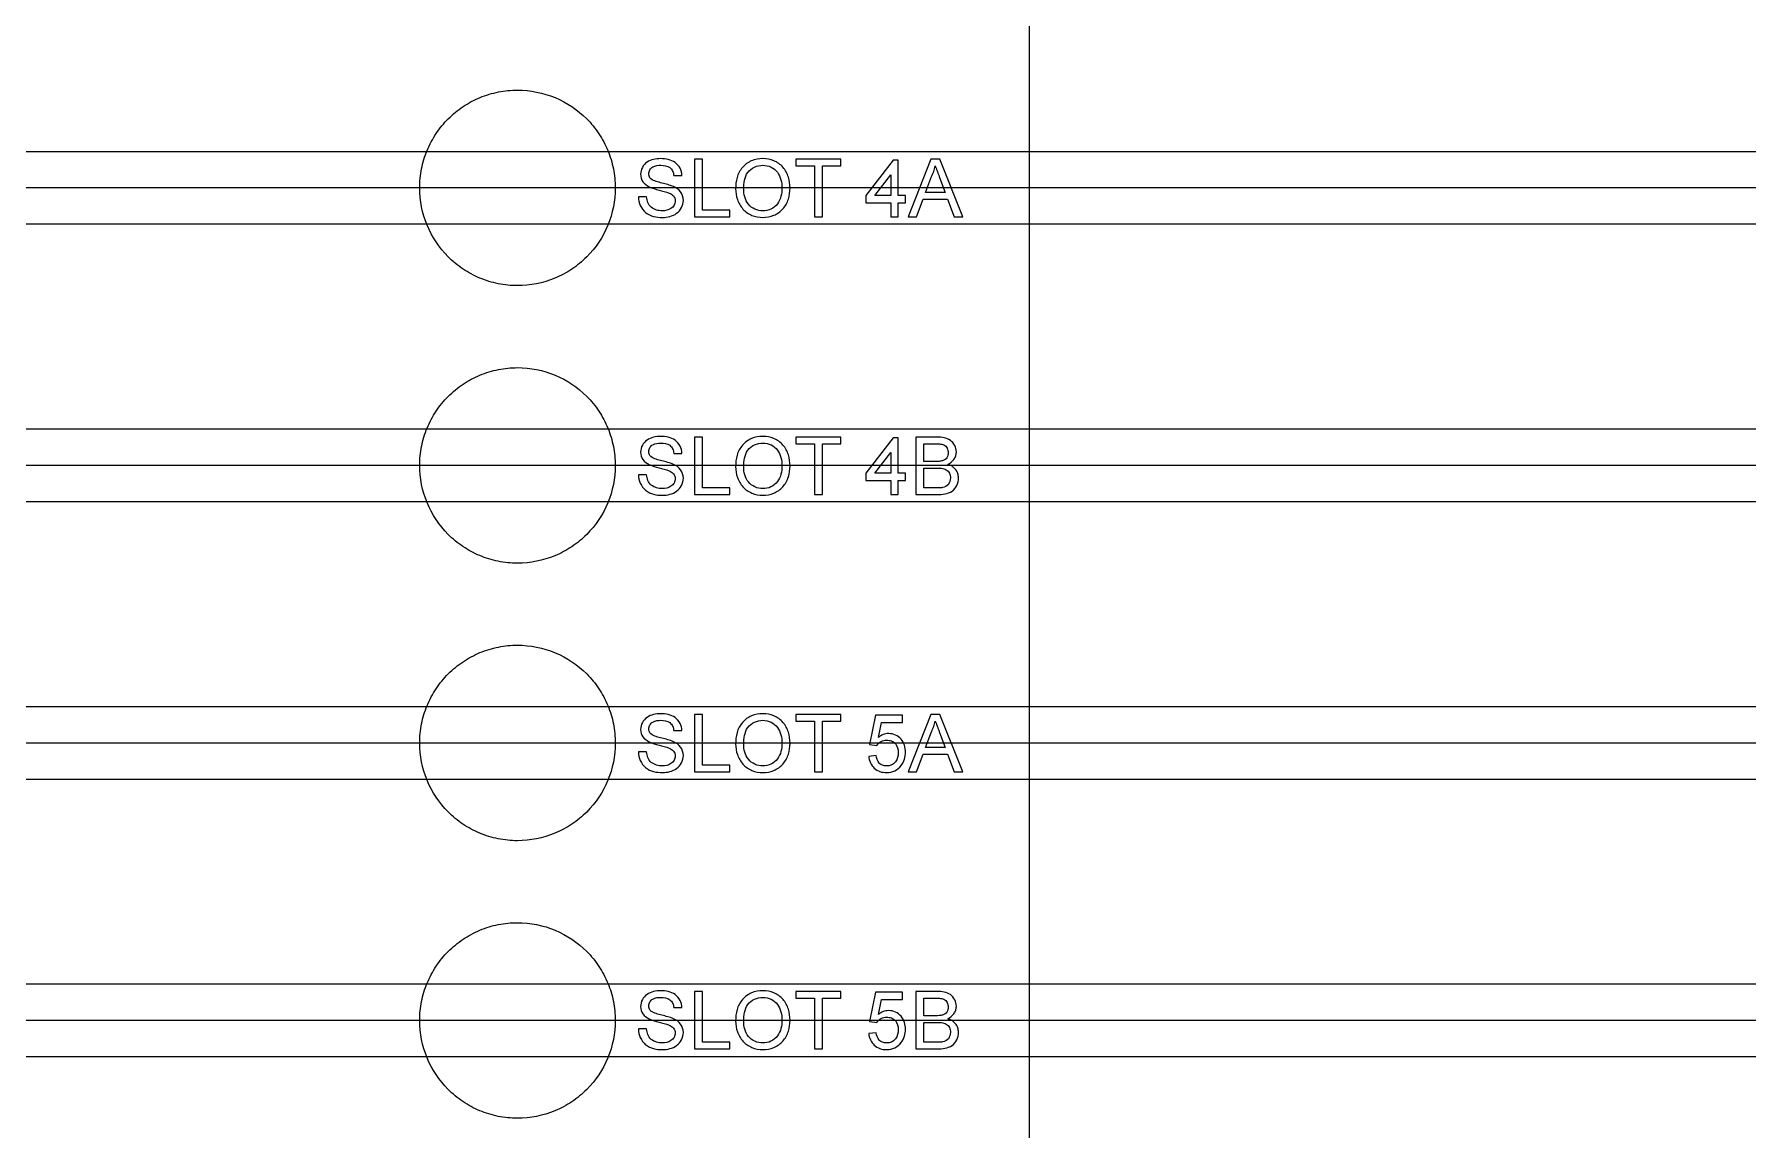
# Model space of a CAD drawing. Header units: millimetres. Extents: x 661 to 1125, y 84 to 277.
# Drawn here: x 1063.9 to 1094.57, y 142.42 to 162.03 of the extents above; entities that cross this region are included whole.
import ezdxf

# ---------------------------------------------------------------- set-up
doc = ezdxf.new("R2010")
doc.units = ezdxf.units.MM

# ---------------------------------------------------------------- blocks, each defined once
blk = doc.blocks.new('D')
at = {"color": 4, "linetype": 'Continuous', "lineweight": 15}
for p, q in [((1081.708, 239.48), (1081.708, 107.586)), ((1075.346, 159.505), (1075.491, 159.505)), ((1075.715, 159.795), (1075.715, 158.767)), ((1075.86, 159.795), (1075.715, 159.795)), ((1075.86, 158.886), (1075.86, 159.795)), ((1078.336, 159.795), (1077.532, 159.795)), ((1077.532, 159.795), (1077.532, 159.676)), ((1077.532, 159.676), (1077.862, 159.676)), ((1077.862, 159.676), (1077.862, 158.767)), ((1078.006, 158.767), (1078.006, 159.676)), ((1078.006, 159.676), (1078.336, 159.676)), ((1078.336, 159.676), (1078.336, 159.795)), ((1079.271, 159.782), (1078.784, 159.149)), ((1078.946, 159.149), (1079.231, 159.519)), ((1079.231, 159.519), (1079.231, 159.149)), ((1079.363, 159.782), (1079.271, 159.782)), ((1079.363, 159.149), (1079.363, 159.782)), ((1079.946, 159.795), (1079.539, 158.767)), ((1080.11, 159.795), (1079.946, 159.795)), ((1080.518, 158.767), (1080.11, 159.795)), ((1079.853, 159.202), (1079.958, 159.486)), ((1080.204, 159.202), (1079.853, 159.202)), ((1080.104, 159.472), (1080.204, 159.202)), ((1074.859, 159.123), (1074.714, 159.123)), ((1078.784, 159.149), (1078.784, 159.018)), ((1078.784, 159.018), (1079.231, 159.018)), ((1079.231, 159.149), (1078.946, 159.149)), ((1079.231, 159.018), (1079.231, 158.767)), ((1079.495, 159.149), (1079.363, 159.149)), ((1079.363, 159.018), (1079.495, 159.018)), ((1079.363, 158.767), (1079.363, 159.018)), ((1079.495, 159.018), (1079.495, 159.149)), ((1079.692, 158.767), (1079.809, 159.084)), ((1079.809, 159.084), (1080.247, 159.084)), ((1080.247, 159.084), (1080.364, 158.767)), ((1075.715, 158.767), (1076.347, 158.767)), ((1076.347, 158.886), (1075.86, 158.886)), ((1076.347, 158.767), (1076.347, 158.886)), ((1077.862, 158.767), (1078.006, 158.767)), ((1079.231, 158.767), (1079.363, 158.767)), ((1079.539, 158.767), (1079.692, 158.767)), ((1080.364, 158.767), (1080.518, 158.767)), ((1075.715, 154.822), (1075.715, 153.795)), ((1075.86, 154.822), (1075.715, 154.822)), ((1075.86, 153.913), (1075.86, 154.822)), ((1077.532, 154.822), (1077.532, 154.704)), ((1078.336, 154.822), (1077.532, 154.822)), ((1077.532, 154.704), (1077.862, 154.704)), ((1077.862, 154.704), (1077.862, 153.795)), ((1078.006, 153.795), (1078.006, 154.704)), ((1078.006, 154.704), (1078.336, 154.704)), ((1078.336, 154.704), (1078.336, 154.822)), ((1079.271, 154.809), (1078.784, 154.177)), ((1079.363, 154.809), (1079.271, 154.809)), ((1079.363, 154.177), (1079.363, 154.809)), ((1080.064, 154.822), (1079.679, 154.822)), ((1079.679, 154.822), (1079.679, 153.795)), ((1079.824, 154.387), (1079.824, 154.704)), ((1079.824, 154.704), (1080.02, 154.704)), ((1075.346, 154.532), (1075.491, 154.532)), ((1078.946, 154.177), (1079.231, 154.547)), ((1079.231, 154.547), (1079.231, 154.177)), ((1080.036, 154.387), (1079.824, 154.387)), ((1074.859, 154.15), (1074.714, 154.15)), ((1078.784, 154.177), (1078.784, 154.045)), ((1078.784, 154.045), (1079.231, 154.045)), ((1079.231, 154.177), (1078.946, 154.177)), ((1079.231, 154.045), (1079.231, 153.795)), ((1079.495, 154.177), (1079.363, 154.177)), ((1079.363, 153.795), (1079.363, 154.045)), ((1079.363, 154.045), (1079.495, 154.045)), ((1079.495, 154.045), (1079.495, 154.177)), ((1079.824, 153.913), (1079.824, 154.269)), ((1079.824, 154.269), (1080.05, 154.269)), ((1075.715, 153.795), (1076.347, 153.795)), ((1076.347, 153.913), (1075.86, 153.913)), ((1076.347, 153.795), (1076.347, 153.913)), ((1077.862, 153.795), (1078.006, 153.795)), ((1079.231, 153.795), (1079.363, 153.795)), ((1079.679, 153.795), (1080.065, 153.795)), ((1080.067, 153.913), (1079.824, 153.913)), ((1075.715, 149.858), (1075.715, 148.831)), ((1075.86, 149.858), (1075.715, 149.858)), ((1075.86, 148.95), (1075.86, 149.858)), ((1078.336, 149.858), (1077.532, 149.858)), ((1077.532, 149.858), (1077.532, 149.74)), ((1077.532, 149.74), (1077.862, 149.74)), ((1077.862, 149.74), (1077.862, 148.831)), ((1078.006, 149.74), (1078.336, 149.74)), ((1078.006, 148.831), (1078.006, 149.74)), ((1078.336, 149.74), (1078.336, 149.858)), ((1078.955, 149.845), (1078.849, 149.318)), ((1079.442, 149.845), (1078.955, 149.845)), ((1079.01, 149.447), (1079.062, 149.714)), ((1079.062, 149.714), (1079.442, 149.714)), ((1079.442, 149.714), (1079.442, 149.845)), ((1079.946, 149.858), (1079.539, 148.831)), ((1080.11, 149.858), (1079.946, 149.858)), ((1080.518, 148.831), (1080.11, 149.858)), ((1075.346, 149.569), (1075.491, 149.569)), ((1079.853, 149.266), (1079.958, 149.55)), ((1080.104, 149.536), (1080.204, 149.266)), ((1074.859, 149.187), (1074.714, 149.187)), ((1078.968, 149.121), (1078.836, 149.108)), ((1078.849, 149.318), (1078.981, 149.305)), ((1079.692, 148.831), (1079.809, 149.147)), ((1079.809, 149.147), (1080.247, 149.147)), ((1080.204, 149.266), (1079.853, 149.266)), ((1080.247, 149.147), (1080.364, 148.831)), ((1075.715, 148.831), (1076.347, 148.831)), ((1076.347, 148.95), (1075.86, 148.95)), ((1076.347, 148.831), (1076.347, 148.95)), ((1077.862, 148.831), (1078.006, 148.831)), ((1079.539, 148.831), (1079.692, 148.831)), ((1080.364, 148.831), (1080.518, 148.831)), ((1075.86, 144.9), (1075.715, 144.9)), ((1075.715, 144.9), (1075.715, 143.872)), ((1075.86, 143.991), (1075.86, 144.9)), ((1078.336, 144.9), (1077.532, 144.9)), ((1077.532, 144.9), (1077.532, 144.781)), ((1077.532, 144.781), (1077.862, 144.781)), ((1077.862, 144.781), (1077.862, 143.872)), ((1078.006, 144.781), (1078.336, 144.781)), ((1078.006, 143.872), (1078.006, 144.781)), ((1078.336, 144.781), (1078.336, 144.9)), ((1078.955, 144.886), (1078.849, 144.36)), ((1079.442, 144.886), (1078.955, 144.886)), ((1079.442, 144.755), (1079.442, 144.886)), ((1080.064, 144.9), (1079.679, 144.9)), ((1079.679, 144.9), (1079.679, 143.872)), ((1079.824, 144.781), (1080.02, 144.781)), ((1079.824, 144.465), (1079.824, 144.781)), ((1075.346, 144.61), (1075.491, 144.61)), ((1079.01, 144.489), (1079.062, 144.755)), ((1079.062, 144.755), (1079.442, 144.755)), ((1074.859, 144.228), (1074.714, 144.228)), ((1078.849, 144.36), (1078.981, 144.346)), ((1080.036, 144.465), (1079.824, 144.465)), ((1079.824, 144.346), (1080.05, 144.346)), ((1079.824, 143.991), (1079.824, 144.346)), ((1075.715, 143.872), (1076.347, 143.872)), ((1076.347, 143.991), (1075.86, 143.991)), ((1076.347, 143.872), (1076.347, 143.991)), ((1077.862, 143.872), (1078.006, 143.872)), ((1078.968, 144.162), (1078.836, 144.149)), ((1079.679, 143.872), (1080.065, 143.872)), ((1080.067, 143.991), (1079.824, 143.991))]:
    blk.add_line(p, q, dxfattribs=at)
for p, q in [((1012.175, 159.938), (1125.244, 159.938)), ((1012.175, 159.288), (1125.244, 159.288)), ((1012.175, 158.638), (1125.244, 158.638)), ((1012.175, 154.97), (1125.244, 154.97)), ((1012.175, 154.32), (1125.244, 154.32)), ((1012.175, 153.67), (1125.244, 153.67)), ((1012.175, 150.002), (1125.244, 150.002)), ((1012.175, 149.352), (1125.244, 149.352)), ((1012.175, 148.702), (1125.244, 148.702)), ((1012.175, 145.034), (1125.244, 145.034)), ((1012.175, 144.384), (1125.244, 144.384)), ((1012.175, 143.734), (1125.244, 143.734))]:
    blk.add_line(p, q)
for points, knots in [([(1074.298, 159.284), (1074.298, 159.4), (1074.287, 159.513), (1074.242, 159.736), (1074.209, 159.847), (1074.122, 160.058), (1074.068, 160.159), (1073.941, 160.349), (1073.868, 160.439), (1073.626, 160.682), (1073.431, 160.813), (1073.009, 160.988), (1072.778, 161.034), (1072.434, 161.034), (1072.318, 161.023), (1072.093, 160.978), (1071.984, 160.945), (1071.771, 160.857), (1071.669, 160.802), (1071.479, 160.675), (1071.391, 160.602), (1071.227, 160.439), (1071.155, 160.35), (1071.029, 160.16), (1070.974, 160.058), (1070.887, 159.847), (1070.854, 159.738), (1070.809, 159.514), (1070.798, 159.398), (1070.798, 159.057), (1070.843, 158.827), (1071.017, 158.407), (1071.147, 158.212), (1071.388, 157.969), (1071.478, 157.895), (1071.668, 157.767), (1071.769, 157.713), (1071.98, 157.625), (1072.092, 157.591), (1072.316, 157.546), (1072.43, 157.534), (1072.777, 157.534), (1073.005, 157.58), (1073.325, 157.712), (1073.425, 157.766), (1073.615, 157.893), (1073.706, 157.967), (1073.948, 158.21), (1074.078, 158.404), (1074.252, 158.825), (1074.298, 159.054), (1074.298, 159.284)], [0, 0, 0, 0, 0.03125, 0.03125, 0.0625, 0.0625, 0.09375, 0.09375, 0.125, 0.125, 0.1875, 0.1875, 0.25, 0.25, 0.28125, 0.28125, 0.3125, 0.3125, 0.34375, 0.34375, 0.375, 0.375, 0.40625, 0.40625, 0.4375, 0.4375, 0.46875, 0.46875, 0.5, 0.5, 0.5625, 0.5625, 0.625, 0.625, 0.65625, 0.65625, 0.6875, 0.6875, 0.71875, 0.71875, 0.75, 0.75, 0.8125, 0.8125, 0.84375, 0.84375, 0.875, 0.875, 0.9375, 0.9375, 1, 1, 1, 1]), ([(1075.11, 159.808), (1075.067, 159.807), (1075.025, 159.803), (1074.943, 159.783), (1074.903, 159.767), (1074.832, 159.719), (1074.803, 159.686), (1074.764, 159.611), (1074.755, 159.569), (1074.753, 159.527)], [0, 0, 0, 0, 0.25, 0.25, 0.5, 0.5, 0.75, 0.75, 1, 1, 1, 1]), ([(1075.491, 159.505), (1075.488, 159.55), (1075.479, 159.595), (1075.437, 159.676), (1075.407, 159.711), (1075.333, 159.764), (1075.29, 159.781), (1075.202, 159.803), (1075.156, 159.807), (1075.11, 159.808)], [0, 0, 0, 0, 0.25, 0.25, 0.5, 0.5, 0.75, 0.75, 1, 1, 1, 1]), ([(1076.94, 159.808), (1076.871, 159.806), (1076.803, 159.797), (1076.676, 159.743), (1076.62, 159.701), (1076.53, 159.598), (1076.498, 159.536), (1076.459, 159.404), (1076.453, 159.336), (1076.452, 159.268)], [0, 0, 0, 0, 0.25, 0.25, 0.5, 0.5, 0.75, 0.75, 1, 1, 1, 1]), ([(1077.427, 159.279), (1077.426, 159.347), (1077.418, 159.413), (1077.377, 159.541), (1077.345, 159.602), (1077.257, 159.704), (1077.2, 159.743), (1077.076, 159.796), (1077.008, 159.807), (1076.94, 159.808)], [0, 0, 0, 0, 0.25, 0.25, 0.5, 0.5, 0.75, 0.75, 1, 1, 1, 1]), ([(1074.753, 159.527), (1074.755, 159.479), (1074.767, 159.432), (1074.822, 159.355), (1074.863, 159.327), (1074.905, 159.305)], [0, 0, 0, 0, 0.5, 0.5, 1, 1, 1, 1]), ([(1074.898, 159.536), (1074.899, 159.561), (1074.905, 159.586), (1074.931, 159.628), (1074.949, 159.646), (1075.014, 159.685), (1075.066, 159.689), (1075.116, 159.689)], [0, 0, 0, 0, 0.25, 0.25, 0.5, 0.5, 1, 1, 1, 1]), ([(1074.935, 159.445), (1074.929, 159.451), (1074.924, 159.457), (1074.919, 159.464), (1074.912, 159.474), (1074.907, 159.486), (1074.903, 159.498), (1074.9, 159.51), (1074.899, 159.523), (1074.898, 159.536)], [0, 0, 0, 0, 0.0000249176, 0.0000249176, 0.0000249176, 0.0000624065, 0.0000624065, 0.0000624065, 0.0001018169, 0.0001018169, 0.0001018169, 0.0001018169]), ([(1075.116, 159.689), (1075.171, 159.688), (1075.228, 159.681), (1075.296, 159.632), (1075.313, 159.609), (1075.337, 159.56), (1075.342, 159.532), (1075.346, 159.505)], [0, 0, 0, 0, 0.5, 0.5, 0.75, 0.75, 1, 1, 1, 1]), ([(1076.597, 159.266), (1076.598, 159.317), (1076.601, 159.369), (1076.622, 159.469), (1076.64, 159.519), (1076.702, 159.602), (1076.744, 159.634), (1076.837, 159.679), (1076.889, 159.688), (1076.941, 159.689)], [0, 0, 0, 0, 0.25, 0.25, 0.5, 0.5, 0.75, 0.75, 1, 1, 1, 1]), ([(1076.941, 159.689), (1076.991, 159.688), (1077.042, 159.679), (1077.131, 159.635), (1077.172, 159.603), (1077.261, 159.483), (1077.281, 159.38), (1077.282, 159.28)], [0, 0, 0, 0, 0.25, 0.25, 0.5, 0.5, 1, 1, 1, 1]), ([(1079.958, 159.486), (1079.973, 159.516), (1079.987, 159.547), (1079.999, 159.578), (1080.005, 159.594), (1080.011, 159.61), (1080.015, 159.627), (1080.02, 159.643), (1080.024, 159.66), (1080.028, 159.676)], [0, 0, 0, 0, 0.0001011877, 0.0001011877, 0.0001011877, 0.0001523474, 0.0001523474, 0.0001523474, 0.0002037439, 0.0002037439, 0.0002037439, 0.0002037439]), ([(1080.028, 159.676), (1080.034, 159.659), (1080.041, 159.642), (1080.047, 159.625), (1080.053, 159.608), (1080.06, 159.591), (1080.066, 159.574), (1080.072, 159.557), (1080.078, 159.54), (1080.085, 159.523), (1080.091, 159.506), (1080.097, 159.489), (1080.104, 159.472)], [0, 0, 0, 0, 0.0000547165, 0.0000547165, 0.0000547165, 0.0001094299, 0.0001094299, 0.0001094299, 0.0001641452, 0.0001641452, 0.0001641452, 0.0002188605, 0.0002188605, 0.0002188605, 0.0002188605]), ([(1074.905, 159.305), (1074.961, 159.277), (1075.022, 159.26), (1075.143, 159.228), (1075.205, 159.215), (1075.263, 159.191)], [0, 0, 0, 0, 0.5, 0.5, 1, 1, 1, 1]), ([(1075.339, 159.307), (1075.273, 159.335), (1075.203, 159.353), (1075.099, 159.379), (1075.065, 159.387), (1074.997, 159.41), (1074.962, 159.422), (1074.935, 159.445)], [0, 0, 0, 0, 0.5, 0.5, 0.75, 0.75, 1, 1, 1, 1]), ([(1075.517, 159.059), (1075.516, 159.113), (1075.501, 159.167), (1075.437, 159.254), (1075.389, 159.285), (1075.339, 159.307)], [0, 0, 0, 0, 0.5, 0.5, 1, 1, 1, 1]), ([(1076.452, 159.268), (1076.453, 159.201), (1076.463, 159.137), (1076.507, 159.013), (1076.539, 158.954), (1076.629, 158.856), (1076.684, 158.817), (1076.806, 158.766), (1076.873, 158.755), (1076.94, 158.754)], [0, 0, 0, 0, 0.25, 0.25, 0.5, 0.5, 0.75, 0.75, 1, 1, 1, 1]), ([(1076.939, 158.873), (1076.89, 158.874), (1076.841, 158.882), (1076.752, 158.923), (1076.713, 158.954), (1076.651, 159.029), (1076.629, 159.074), (1076.603, 159.168), (1076.598, 159.217), (1076.597, 159.266)], [0, 0, 0, 0, 0.25, 0.25, 0.5, 0.5, 0.75, 0.75, 1, 1, 1, 1]), ([(1077.282, 159.28), (1077.281, 159.231), (1077.277, 159.181), (1077.253, 159.086), (1077.232, 159.039), (1077.171, 158.959), (1077.131, 158.926), (1077.04, 158.882), (1076.99, 158.874), (1076.939, 158.873)], [0, 0, 0, 0, 0.25, 0.25, 0.5, 0.5, 0.75, 0.75, 1, 1, 1, 1]), ([(1076.94, 158.754), (1077.007, 158.756), (1077.074, 158.767), (1077.198, 158.819), (1077.256, 158.856), (1077.344, 158.957), (1077.377, 159.018), (1077.418, 159.145), (1077.426, 159.212), (1077.427, 159.279)], [0, 0, 0, 0, 0.25, 0.25, 0.5, 0.5, 0.75, 0.75, 1, 1, 1, 1]), ([(1074.714, 159.123), (1074.716, 159.07), (1074.725, 159.018), (1074.769, 158.921), (1074.801, 158.876), (1074.883, 158.808), (1074.933, 158.786), (1075.036, 158.759), (1075.09, 158.755), (1075.144, 158.754)], [0, 0, 0, 0, 0.25, 0.25, 0.5, 0.5, 0.75, 0.75, 1, 1, 1, 1]), ([(1075.138, 158.873), (1075.103, 158.874), (1075.068, 158.877), (1075.002, 158.898), (1074.97, 158.915), (1074.916, 158.959), (1074.895, 158.989), (1074.869, 159.054), (1074.863, 159.088), (1074.859, 159.123)], [0, 0, 0, 0, 0.25, 0.25, 0.5, 0.5, 0.75, 0.75, 1, 1, 1, 1]), ([(1075.372, 159.052), (1075.371, 159.025), (1075.364, 158.998), (1075.338, 158.95), (1075.318, 158.929), (1075.25, 158.884), (1075.193, 158.874), (1075.138, 158.873)], [0, 0, 0, 0, 0.25, 0.25, 0.5, 0.5, 1, 1, 1, 1]), ([(1075.144, 158.754), (1075.189, 158.755), (1075.233, 158.76), (1075.319, 158.783), (1075.361, 158.802), (1075.434, 158.855), (1075.464, 158.89), (1075.506, 158.97), (1075.515, 159.014), (1075.517, 159.059)], [0, 0, 0, 0, 0.25, 0.25, 0.5, 0.5, 0.75, 0.75, 1, 1, 1, 1]), ([(1075.263, 159.191), (1075.292, 159.178), (1075.321, 159.163), (1075.362, 159.116), (1075.371, 159.084), (1075.372, 159.052)], [0, 0, 0, 0, 0.5, 0.5, 1, 1, 1, 1]), ([(1074.298, 154.316), (1074.298, 154.431), (1074.287, 154.545), (1074.242, 154.768), (1074.209, 154.878), (1074.122, 155.09), (1074.068, 155.19), (1073.942, 155.381), (1073.868, 155.471), (1073.626, 155.713), (1073.431, 155.844), (1073.009, 156.02), (1072.778, 156.066), (1072.434, 156.066), (1072.318, 156.055), (1072.093, 156.01), (1071.983, 155.977), (1071.771, 155.889), (1071.668, 155.834), (1071.479, 155.706), (1071.39, 155.634), (1071.227, 155.47), (1071.155, 155.382), (1071.029, 155.192), (1070.974, 155.09), (1070.887, 154.878), (1070.854, 154.769), (1070.809, 154.546), (1070.798, 154.43), (1070.798, 154.089), (1070.843, 153.86), (1071.017, 153.439), (1071.146, 153.244), (1071.388, 153.001), (1071.477, 152.927), (1071.668, 152.799), (1071.768, 152.745), (1071.98, 152.657), (1072.092, 152.623), (1072.316, 152.578), (1072.43, 152.566), (1072.777, 152.566), (1073.006, 152.612), (1073.325, 152.744), (1073.425, 152.798), (1073.616, 152.925), (1073.706, 152.999), (1073.948, 153.242), (1074.078, 153.437), (1074.252, 153.857), (1074.298, 154.086), (1074.298, 154.316)], [0, 0, 0, 0, 0.03125, 0.03125, 0.0625, 0.0625, 0.09375, 0.09375, 0.125, 0.125, 0.1875, 0.1875, 0.25, 0.25, 0.28125, 0.28125, 0.3125, 0.3125, 0.34375, 0.34375, 0.375, 0.375, 0.40625, 0.40625, 0.4375, 0.4375, 0.46875, 0.46875, 0.5, 0.5, 0.5625, 0.5625, 0.625, 0.625, 0.65625, 0.65625, 0.6875, 0.6875, 0.71875, 0.71875, 0.75, 0.75, 0.8125, 0.8125, 0.84375, 0.84375, 0.875, 0.875, 0.9375, 0.9375, 1, 1, 1, 1]), ([(1075.11, 154.835), (1075.067, 154.834), (1075.025, 154.831), (1074.943, 154.81), (1074.903, 154.794), (1074.832, 154.746), (1074.803, 154.714), (1074.764, 154.639), (1074.755, 154.596), (1074.753, 154.554)], [0, 0, 0, 0, 0.25, 0.25, 0.5, 0.5, 0.75, 0.75, 1, 1, 1, 1]), ([(1074.898, 154.563), (1074.899, 154.588), (1074.905, 154.613), (1074.931, 154.656), (1074.949, 154.674), (1075.014, 154.712), (1075.066, 154.716), (1075.116, 154.717)], [0, 0, 0, 0, 0.25, 0.25, 0.5, 0.5, 1, 1, 1, 1]), ([(1075.491, 154.532), (1075.488, 154.578), (1075.479, 154.623), (1075.437, 154.703), (1075.407, 154.739), (1075.333, 154.791), (1075.29, 154.808), (1075.202, 154.831), (1075.156, 154.834), (1075.11, 154.835)], [0, 0, 0, 0, 0.25, 0.25, 0.5, 0.5, 0.75, 0.75, 1, 1, 1, 1]), ([(1075.116, 154.717), (1075.171, 154.716), (1075.228, 154.709), (1075.296, 154.659), (1075.313, 154.637), (1075.337, 154.587), (1075.342, 154.56), (1075.346, 154.532)], [0, 0, 0, 0, 0.5, 0.5, 0.75, 0.75, 1, 1, 1, 1]), ([(1076.94, 154.835), (1076.871, 154.834), (1076.802, 154.824), (1076.676, 154.77), (1076.62, 154.728), (1076.53, 154.625), (1076.498, 154.563), (1076.459, 154.432), (1076.453, 154.363), (1076.452, 154.295)], [0, 0, 0, 0, 0.25, 0.25, 0.5, 0.5, 0.75, 0.75, 1, 1, 1, 1]), ([(1076.597, 154.293), (1076.598, 154.345), (1076.601, 154.396), (1076.622, 154.496), (1076.64, 154.546), (1076.702, 154.629), (1076.744, 154.661), (1076.837, 154.706), (1076.889, 154.716), (1076.941, 154.717)], [0, 0, 0, 0, 0.25, 0.25, 0.5, 0.5, 0.75, 0.75, 1, 1, 1, 1]), ([(1077.427, 154.307), (1077.426, 154.374), (1077.418, 154.44), (1077.377, 154.568), (1077.345, 154.629), (1077.257, 154.731), (1077.2, 154.77), (1077.076, 154.823), (1077.008, 154.834), (1076.94, 154.835)], [0, 0, 0, 0, 0.25, 0.25, 0.5, 0.5, 0.75, 0.75, 1, 1, 1, 1]), ([(1076.941, 154.717), (1076.991, 154.716), (1077.042, 154.706), (1077.132, 154.663), (1077.172, 154.63), (1077.261, 154.51), (1077.281, 154.408), (1077.282, 154.308)], [0, 0, 0, 0, 0.25, 0.25, 0.5, 0.5, 1, 1, 1, 1]), ([(1080.02, 154.704), (1080.047, 154.703), (1080.075, 154.703), (1080.129, 154.698), (1080.157, 154.695), (1080.208, 154.671), (1080.228, 154.649), (1080.253, 154.599), (1080.258, 154.571), (1080.259, 154.543)], [0, 0, 0, 0, 0.25, 0.25, 0.5, 0.5, 0.75, 0.75, 1, 1, 1, 1]), ([(1080.404, 154.556), (1080.402, 154.596), (1080.393, 154.637), (1080.356, 154.709), (1080.33, 154.741), (1080.264, 154.788), (1080.225, 154.803), (1080.146, 154.82), (1080.105, 154.822), (1080.064, 154.822)], [0, 0, 0, 0, 0.25, 0.25, 0.5, 0.5, 0.75, 0.75, 1, 1, 1, 1]), ([(1074.753, 154.554), (1074.755, 154.506), (1074.767, 154.459), (1074.822, 154.382), (1074.863, 154.355), (1074.905, 154.332)], [0, 0, 0, 0, 0.5, 0.5, 1, 1, 1, 1]), ([(1074.935, 154.473), (1074.929, 154.479), (1074.924, 154.485), (1074.919, 154.492), (1074.912, 154.502), (1074.907, 154.513), (1074.903, 154.525), (1074.9, 154.537), (1074.899, 154.55), (1074.898, 154.563)], [0, 0, 0, 0, 0.0000249175, 0.0000249175, 0.0000249175, 0.0000624336, 0.0000624336, 0.0000624336, 0.0001018844, 0.0001018844, 0.0001018844, 0.0001018844]), ([(1074.905, 154.332), (1074.961, 154.304), (1075.022, 154.287), (1075.143, 154.255), (1075.205, 154.242), (1075.263, 154.218)], [0, 0, 0, 0, 0.5, 0.5, 1, 1, 1, 1]), ([(1075.339, 154.335), (1075.273, 154.362), (1075.203, 154.38), (1075.099, 154.406), (1075.065, 154.415), (1074.997, 154.437), (1074.962, 154.449), (1074.935, 154.473)], [0, 0, 0, 0, 0.5, 0.5, 0.75, 0.75, 1, 1, 1, 1]), ([(1075.517, 154.086), (1075.516, 154.141), (1075.501, 154.194), (1075.437, 154.281), (1075.389, 154.312), (1075.339, 154.335)], [0, 0, 0, 0, 0.5, 0.5, 1, 1, 1, 1]), ([(1076.452, 154.295), (1076.453, 154.229), (1076.463, 154.164), (1076.507, 154.04), (1076.539, 153.982), (1076.629, 153.883), (1076.684, 153.845), (1076.806, 153.794), (1076.873, 153.783), (1076.94, 153.782)], [0, 0, 0, 0, 0.25, 0.25, 0.5, 0.5, 0.75, 0.75, 1, 1, 1, 1]), ([(1076.939, 153.9), (1076.89, 153.901), (1076.841, 153.909), (1076.752, 153.951), (1076.713, 153.982), (1076.651, 154.057), (1076.629, 154.101), (1076.603, 154.195), (1076.598, 154.244), (1076.597, 154.293)], [0, 0, 0, 0, 0.25, 0.25, 0.5, 0.5, 0.75, 0.75, 1, 1, 1, 1]), ([(1077.282, 154.308), (1077.281, 154.258), (1077.277, 154.209), (1077.253, 154.113), (1077.232, 154.066), (1077.171, 153.986), (1077.131, 153.953), (1077.04, 153.909), (1076.99, 153.901), (1076.939, 153.9)], [0, 0, 0, 0, 0.25, 0.25, 0.5, 0.5, 0.75, 0.75, 1, 1, 1, 1]), ([(1076.94, 153.782), (1077.007, 153.783), (1077.074, 153.794), (1077.198, 153.846), (1077.256, 153.884), (1077.344, 153.985), (1077.377, 154.045), (1077.418, 154.172), (1077.426, 154.239), (1077.427, 154.307)], [0, 0, 0, 0, 0.25, 0.25, 0.5, 0.5, 0.75, 0.75, 1, 1, 1, 1]), ([(1080.159, 154.4), (1080.149, 154.397), (1080.139, 154.394), (1080.129, 154.393), (1080.118, 154.391), (1080.108, 154.39), (1080.098, 154.389), (1080.077, 154.388), (1080.056, 154.388), (1080.036, 154.387)], [0, 0, 0, 0, 0.0000312456, 0.0000312456, 0.0000312456, 0.0000623715, 0.0000623715, 0.0000623715, 0.0001243381, 0.0001243381, 0.0001243381, 0.0001243381]), ([(1080.259, 154.543), (1080.257, 154.512), (1080.252, 154.48), (1080.218, 154.428), (1080.189, 154.41), (1080.159, 154.4)], [0, 0, 0, 0, 0.5, 0.5, 1, 1, 1, 1]), ([(1080.249, 154.335), (1080.292, 154.356), (1080.332, 154.384), (1080.374, 154.442), (1080.385, 154.463), (1080.4, 154.508), (1080.403, 154.532), (1080.404, 154.556)], [0, 0, 0, 0, 0.5, 0.5, 0.75, 0.75, 1, 1, 1, 1]), ([(1080.443, 154.089), (1080.442, 154.117), (1080.439, 154.145), (1080.422, 154.199), (1080.408, 154.223), (1080.356, 154.289), (1080.304, 154.318), (1080.249, 154.335)], [0, 0, 0, 0, 0.25, 0.25, 0.5, 0.5, 1, 1, 1, 1]), ([(1074.714, 154.15), (1074.716, 154.097), (1074.725, 154.046), (1074.769, 153.948), (1074.801, 153.904), (1074.883, 153.836), (1074.933, 153.813), (1075.036, 153.786), (1075.09, 153.782), (1075.144, 153.782)], [0, 0, 0, 0, 0.25, 0.25, 0.5, 0.5, 0.75, 0.75, 1, 1, 1, 1]), ([(1075.138, 153.9), (1075.103, 153.901), (1075.068, 153.905), (1075.002, 153.926), (1074.97, 153.942), (1074.916, 153.987), (1074.895, 154.016), (1074.869, 154.081), (1074.863, 154.116), (1074.859, 154.15)], [0, 0, 0, 0, 0.25, 0.25, 0.5, 0.5, 0.75, 0.75, 1, 1, 1, 1]), ([(1075.372, 154.079), (1075.371, 154.052), (1075.364, 154.025), (1075.338, 153.977), (1075.319, 153.957), (1075.25, 153.911), (1075.193, 153.901), (1075.138, 153.9)], [0, 0, 0, 0, 0.25, 0.25, 0.5, 0.5, 1, 1, 1, 1]), ([(1075.144, 153.782), (1075.189, 153.783), (1075.233, 153.787), (1075.319, 153.811), (1075.361, 153.829), (1075.434, 153.882), (1075.464, 153.917), (1075.506, 153.997), (1075.515, 154.041), (1075.517, 154.086)], [0, 0, 0, 0, 0.25, 0.25, 0.5, 0.5, 0.75, 0.75, 1, 1, 1, 1]), ([(1075.263, 154.218), (1075.292, 154.205), (1075.321, 154.191), (1075.362, 154.143), (1075.371, 154.111), (1075.372, 154.079)], [0, 0, 0, 0, 0.5, 0.5, 1, 1, 1, 1]), ([(1080.05, 154.269), (1080.08, 154.269), (1080.109, 154.268), (1080.167, 154.26), (1080.196, 154.253), (1080.246, 154.224), (1080.267, 154.202), (1080.293, 154.149), (1080.297, 154.12), (1080.298, 154.091)], [0, 0, 0, 0, 0.25, 0.25, 0.5, 0.5, 0.75, 0.75, 1, 1, 1, 1]), ([(1080.065, 153.795), (1080.11, 153.795), (1080.156, 153.797), (1080.245, 153.814), (1080.29, 153.828), (1080.366, 153.88), (1080.394, 153.917), (1080.433, 153.998), (1080.442, 154.044), (1080.443, 154.089)], [0, 0, 0, 0, 0.25, 0.25, 0.5, 0.5, 0.75, 0.75, 1, 1, 1, 1]), ([(1080.298, 154.091), (1080.297, 154.05), (1080.287, 154.009), (1080.236, 153.944), (1080.195, 153.927), (1080.155, 153.918)], [0, 0, 0, 0, 0.5, 0.5, 1, 1, 1, 1]), ([(1080.155, 153.918), (1080.148, 153.917), (1080.14, 153.916), (1080.133, 153.915), (1080.126, 153.915), (1080.118, 153.914), (1080.111, 153.914), (1080.096, 153.914), (1080.082, 153.913), (1080.067, 153.913)], [0, 0, 0, 0, 0.00002204802, 0.00002204802, 0.00002204802, 0.00004410018, 0.00004410018, 0.00004410018, 0.00008808876, 0.00008808876, 0.00008808876, 0.00008808876]), ([(1074.298, 149.348), (1074.298, 149.463), (1074.287, 149.577), (1074.243, 149.8), (1074.209, 149.91), (1074.122, 150.122), (1074.068, 150.222), (1073.942, 150.412), (1073.868, 150.502), (1073.626, 150.745), (1073.431, 150.876), (1073.009, 151.052), (1072.778, 151.098), (1072.434, 151.098), (1072.318, 151.087), (1072.093, 151.042), (1071.983, 151.009), (1071.771, 150.92), (1071.668, 150.865), (1071.478, 150.738), (1071.39, 150.666), (1071.227, 150.502), (1071.155, 150.413), (1071.028, 150.224), (1070.974, 150.122), (1070.887, 149.91), (1070.854, 149.801), (1070.809, 149.578), (1070.798, 149.462), (1070.798, 149.121), (1070.843, 148.892), (1071.016, 148.471), (1071.146, 148.276), (1071.387, 148.034), (1071.477, 147.959), (1071.667, 147.831), (1071.768, 147.777), (1071.98, 147.689), (1072.092, 147.655), (1072.316, 147.61), (1072.43, 147.598), (1072.777, 147.598), (1073.006, 147.644), (1073.325, 147.776), (1073.426, 147.83), (1073.616, 147.957), (1073.706, 148.031), (1073.948, 148.274), (1074.078, 148.469), (1074.252, 148.889), (1074.298, 149.118), (1074.298, 149.348)], [0, 0, 0, 0, 0.03125, 0.03125, 0.0625, 0.0625, 0.09375, 0.09375, 0.125, 0.125, 0.1875, 0.1875, 0.25, 0.25, 0.28125, 0.28125, 0.3125, 0.3125, 0.34375, 0.34375, 0.375, 0.375, 0.40625, 0.40625, 0.4375, 0.4375, 0.46875, 0.46875, 0.5, 0.5, 0.5625, 0.5625, 0.625, 0.625, 0.65625, 0.65625, 0.6875, 0.6875, 0.71875, 0.71875, 0.75, 0.75, 0.8125, 0.8125, 0.84375, 0.84375, 0.875, 0.875, 0.9375, 0.9375, 1, 1, 1, 1]), ([(1075.11, 149.872), (1075.067, 149.87), (1075.025, 149.867), (1074.943, 149.846), (1074.902, 149.831), (1074.832, 149.782), (1074.803, 149.75), (1074.764, 149.675), (1074.755, 149.633), (1074.753, 149.59)], [0, 0, 0, 0, 0.25, 0.25, 0.5, 0.5, 0.75, 0.75, 1, 1, 1, 1]), ([(1074.898, 149.6), (1074.899, 149.625), (1074.905, 149.65), (1074.931, 149.692), (1074.949, 149.71), (1075.014, 149.749), (1075.066, 149.753), (1075.116, 149.753)], [0, 0, 0, 0, 0.25, 0.25, 0.5, 0.5, 1, 1, 1, 1]), ([(1075.491, 149.569), (1075.488, 149.614), (1075.479, 149.659), (1075.437, 149.739), (1075.407, 149.775), (1075.333, 149.828), (1075.29, 149.845), (1075.202, 149.867), (1075.156, 149.871), (1075.11, 149.872)], [0, 0, 0, 0, 0.25, 0.25, 0.5, 0.5, 0.75, 0.75, 1, 1, 1, 1]), ([(1075.116, 149.753), (1075.171, 149.752), (1075.229, 149.745), (1075.296, 149.695), (1075.313, 149.673), (1075.337, 149.623), (1075.342, 149.596), (1075.346, 149.569)], [0, 0, 0, 0, 0.5, 0.5, 0.75, 0.75, 1, 1, 1, 1]), ([(1076.94, 149.872), (1076.871, 149.87), (1076.802, 149.86), (1076.676, 149.807), (1076.619, 149.765), (1076.53, 149.661), (1076.498, 149.599), (1076.459, 149.468), (1076.453, 149.4), (1076.452, 149.331)], [0, 0, 0, 0, 0.25, 0.25, 0.5, 0.5, 0.75, 0.75, 1, 1, 1, 1]), ([(1076.597, 149.33), (1076.598, 149.381), (1076.601, 149.432), (1076.622, 149.533), (1076.64, 149.583), (1076.702, 149.666), (1076.744, 149.698), (1076.837, 149.743), (1076.889, 149.752), (1076.941, 149.753)], [0, 0, 0, 0, 0.25, 0.25, 0.5, 0.5, 0.75, 0.75, 1, 1, 1, 1]), ([(1077.427, 149.343), (1077.426, 149.41), (1077.418, 149.477), (1077.377, 149.605), (1077.345, 149.665), (1077.257, 149.767), (1077.2, 149.806), (1077.076, 149.859), (1077.008, 149.87), (1076.94, 149.872)], [0, 0, 0, 0, 0.25, 0.25, 0.5, 0.5, 0.75, 0.75, 1, 1, 1, 1]), ([(1076.941, 149.753), (1076.991, 149.752), (1077.042, 149.742), (1077.132, 149.699), (1077.172, 149.667), (1077.261, 149.547), (1077.281, 149.444), (1077.282, 149.344)], [0, 0, 0, 0, 0.25, 0.25, 0.5, 0.5, 1, 1, 1, 1]), ([(1079.958, 149.55), (1079.973, 149.58), (1079.987, 149.611), (1079.999, 149.642), (1080.005, 149.658), (1080.011, 149.674), (1080.015, 149.69), (1080.02, 149.707), (1080.024, 149.723), (1080.028, 149.74)], [0, 0, 0, 0, 0.0001013367, 0.0001013367, 0.0001013367, 0.0001525703, 0.0001525703, 0.0001525703, 0.0002040404, 0.0002040404, 0.0002040404, 0.0002040404]), ([(1080.028, 149.74), (1080.034, 149.723), (1080.041, 149.706), (1080.047, 149.689), (1080.053, 149.672), (1080.06, 149.655), (1080.066, 149.638), (1080.072, 149.621), (1080.078, 149.604), (1080.085, 149.587), (1080.091, 149.57), (1080.097, 149.553), (1080.104, 149.536)], [0, 0, 0, 0, 0.0000547964, 0.0000547964, 0.0000547964, 0.0001095897, 0.0001095897, 0.0001095897, 0.0001643849, 0.0001643849, 0.0001643849, 0.00021918, 0.00021918, 0.00021918, 0.00021918]), ([(1074.753, 149.59), (1074.755, 149.543), (1074.767, 149.495), (1074.822, 149.419), (1074.863, 149.391), (1074.905, 149.368)], [0, 0, 0, 0, 0.5, 0.5, 1, 1, 1, 1]), ([(1074.935, 149.509), (1074.929, 149.515), (1074.924, 149.521), (1074.919, 149.528), (1074.912, 149.538), (1074.907, 149.55), (1074.903, 149.561), (1074.9, 149.574), (1074.899, 149.587), (1074.898, 149.6)], [0, 0, 0, 0, 0.0000249175, 0.0000249175, 0.0000249175, 0.0000624629, 0.0000624629, 0.0000624629, 0.0001019573, 0.0001019573, 0.0001019573, 0.0001019573]), ([(1075.339, 149.371), (1075.273, 149.399), (1075.203, 149.416), (1075.099, 149.442), (1075.065, 149.451), (1074.997, 149.473), (1074.962, 149.486), (1074.935, 149.509)], [0, 0, 0, 0, 0.5, 0.5, 0.75, 0.75, 1, 1, 1, 1]), ([(1078.981, 149.305), (1079.001, 149.334), (1079.026, 149.358), (1079.086, 149.392), (1079.122, 149.396), (1079.157, 149.397)], [0, 0, 0, 0, 0.5, 0.5, 1, 1, 1, 1]), ([(1079.193, 149.516), (1079.16, 149.515), (1079.127, 149.509), (1079.065, 149.485), (1079.037, 149.467), (1079.01, 149.447)], [0, 0, 0, 0, 0.5, 0.5, 1, 1, 1, 1]), ([(1079.157, 149.397), (1079.186, 149.397), (1079.214, 149.394), (1079.268, 149.375), (1079.294, 149.359), (1079.349, 149.293), (1079.362, 149.233), (1079.363, 149.176)], [0, 0, 0, 0, 0.25, 0.25, 0.5, 0.5, 1, 1, 1, 1]), ([(1079.495, 149.183), (1079.494, 149.225), (1079.489, 149.266), (1079.464, 149.345), (1079.443, 149.382), (1079.388, 149.446), (1079.354, 149.472), (1079.278, 149.508), (1079.236, 149.515), (1079.193, 149.516)], [0, 0, 0, 0, 0.25, 0.25, 0.5, 0.5, 0.75, 0.75, 1, 1, 1, 1]), ([(1074.714, 149.187), (1074.716, 149.134), (1074.725, 149.082), (1074.769, 148.984), (1074.801, 148.94), (1074.883, 148.872), (1074.933, 148.85), (1075.036, 148.823), (1075.09, 148.818), (1075.144, 148.818)], [0, 0, 0, 0, 0.25, 0.25, 0.5, 0.5, 0.75, 0.75, 1, 1, 1, 1]), ([(1075.138, 148.936), (1075.103, 148.938), (1075.068, 148.941), (1075.002, 148.962), (1074.97, 148.978), (1074.915, 149.023), (1074.895, 149.053), (1074.869, 149.117), (1074.863, 149.152), (1074.859, 149.187)], [0, 0, 0, 0, 0.25, 0.25, 0.5, 0.5, 0.75, 0.75, 1, 1, 1, 1]), ([(1074.905, 149.368), (1074.961, 149.34), (1075.022, 149.324), (1075.143, 149.291), (1075.205, 149.278), (1075.263, 149.254)], [0, 0, 0, 0, 0.5, 0.5, 1, 1, 1, 1]), ([(1075.372, 149.116), (1075.371, 149.088), (1075.364, 149.061), (1075.338, 149.014), (1075.319, 148.993), (1075.25, 148.948), (1075.193, 148.937), (1075.138, 148.936)], [0, 0, 0, 0, 0.25, 0.25, 0.5, 0.5, 1, 1, 1, 1]), ([(1075.144, 148.818), (1075.189, 148.819), (1075.233, 148.823), (1075.319, 148.847), (1075.361, 148.866), (1075.434, 148.919), (1075.464, 148.953), (1075.506, 149.033), (1075.515, 149.078), (1075.517, 149.123)], [0, 0, 0, 0, 0.25, 0.25, 0.5, 0.5, 0.75, 0.75, 1, 1, 1, 1]), ([(1075.263, 149.254), (1075.292, 149.242), (1075.321, 149.227), (1075.362, 149.18), (1075.371, 149.147), (1075.372, 149.116)], [0, 0, 0, 0, 0.5, 0.5, 1, 1, 1, 1]), ([(1075.517, 149.123), (1075.516, 149.177), (1075.501, 149.231), (1075.437, 149.318), (1075.389, 149.348), (1075.339, 149.371)], [0, 0, 0, 0, 0.5, 0.5, 1, 1, 1, 1]), ([(1076.452, 149.331), (1076.453, 149.265), (1076.463, 149.201), (1076.507, 149.077), (1076.539, 149.018), (1076.628, 148.92), (1076.684, 148.881), (1076.806, 148.83), (1076.873, 148.819), (1076.94, 148.818)], [0, 0, 0, 0, 0.25, 0.25, 0.5, 0.5, 0.75, 0.75, 1, 1, 1, 1]), ([(1076.939, 148.936), (1076.89, 148.938), (1076.841, 148.946), (1076.752, 148.987), (1076.713, 149.018), (1076.651, 149.093), (1076.629, 149.138), (1076.603, 149.232), (1076.598, 149.281), (1076.597, 149.33)], [0, 0, 0, 0, 0.25, 0.25, 0.5, 0.5, 0.75, 0.75, 1, 1, 1, 1]), ([(1077.282, 149.344), (1077.281, 149.294), (1077.277, 149.245), (1077.253, 149.149), (1077.233, 149.102), (1077.171, 149.023), (1077.131, 148.99), (1077.04, 148.946), (1076.99, 148.938), (1076.939, 148.936)], [0, 0, 0, 0, 0.25, 0.25, 0.5, 0.5, 0.75, 0.75, 1, 1, 1, 1]), ([(1076.94, 148.818), (1077.007, 148.819), (1077.074, 148.83), (1077.198, 148.882), (1077.256, 148.92), (1077.344, 149.021), (1077.377, 149.082), (1077.418, 149.208), (1077.426, 149.276), (1077.427, 149.343)], [0, 0, 0, 0, 0.25, 0.25, 0.5, 0.5, 0.75, 0.75, 1, 1, 1, 1]), ([(1078.836, 149.108), (1078.841, 149.068), (1078.849, 149.029), (1078.882, 148.956), (1078.905, 148.924), (1078.964, 148.87), (1078.999, 148.849), (1079.075, 148.823), (1079.115, 148.819), (1079.155, 148.818)], [0, 0, 0, 0, 0.25, 0.25, 0.5, 0.5, 0.75, 0.75, 1, 1, 1, 1]), ([(1079.156, 148.936), (1079.132, 148.937), (1079.107, 148.94), (1079.061, 148.957), (1079.04, 148.971), (1078.991, 149.024), (1078.976, 149.073), (1078.968, 149.121)], [0, 0, 0, 0, 0.25, 0.25, 0.5, 0.5, 1, 1, 1, 1]), ([(1079.363, 149.176), (1079.362, 149.116), (1079.35, 149.056), (1079.295, 148.985), (1079.271, 148.965), (1079.216, 148.942), (1079.186, 148.937), (1079.156, 148.936)], [0, 0, 0, 0, 0.5, 0.5, 0.75, 0.75, 1, 1, 1, 1]), ([(1079.416, 148.943), (1079.442, 148.977), (1079.463, 149.016), (1079.489, 149.097), (1079.494, 149.14), (1079.495, 149.183)], [0, 0, 0, 0, 0.5, 0.5, 1, 1, 1, 1]), ([(1079.155, 148.818), (1079.206, 148.819), (1079.256, 148.827), (1079.346, 148.87), (1079.385, 148.904), (1079.416, 148.943)], [0, 0, 0, 0, 0.5, 0.5, 1, 1, 1, 1]), ([(1074.298, 144.38), (1074.298, 144.495), (1074.287, 144.609), (1074.243, 144.831), (1074.209, 144.942), (1074.122, 145.153), (1074.068, 145.254), (1073.942, 145.444), (1073.869, 145.534), (1073.627, 145.777), (1073.432, 145.908), (1073.009, 146.084), (1072.778, 146.13), (1072.434, 146.13), (1072.318, 146.119), (1072.092, 146.074), (1071.983, 146.041), (1071.771, 145.952), (1071.668, 145.897), (1071.478, 145.77), (1071.39, 145.697), (1071.227, 145.534), (1071.154, 145.445), (1071.028, 145.255), (1070.974, 145.153), (1070.886, 144.942), (1070.854, 144.833), (1070.809, 144.61), (1070.798, 144.494), (1070.798, 144.153), (1070.843, 143.924), (1071.016, 143.504), (1071.146, 143.308), (1071.387, 143.066), (1071.477, 142.992), (1071.667, 142.864), (1071.768, 142.81), (1071.98, 142.721), (1072.091, 142.687), (1072.316, 142.642), (1072.43, 142.63), (1072.777, 142.63), (1073.006, 142.676), (1073.325, 142.808), (1073.426, 142.862), (1073.616, 142.99), (1073.706, 143.064), (1073.948, 143.306), (1074.078, 143.501), (1074.252, 143.921), (1074.298, 144.15), (1074.298, 144.38)], [0, 0, 0, 0, 0.03125, 0.03125, 0.0625, 0.0625, 0.09375, 0.09375, 0.125, 0.125, 0.1875, 0.1875, 0.25, 0.25, 0.28125, 0.28125, 0.3125, 0.3125, 0.34375, 0.34375, 0.375, 0.375, 0.40625, 0.40625, 0.4375, 0.4375, 0.46875, 0.46875, 0.5, 0.5, 0.5625, 0.5625, 0.625, 0.625, 0.65625, 0.65625, 0.6875, 0.6875, 0.71875, 0.71875, 0.75, 0.75, 0.8125, 0.8125, 0.84375, 0.84375, 0.875, 0.875, 0.9375, 0.9375, 1, 1, 1, 1]), ([(1075.11, 144.913), (1075.067, 144.912), (1075.025, 144.908), (1074.943, 144.887), (1074.902, 144.872), (1074.832, 144.823), (1074.803, 144.791), (1074.764, 144.716), (1074.755, 144.674), (1074.753, 144.631)], [0, 0, 0, 0, 0.25, 0.25, 0.5, 0.5, 0.75, 0.75, 1, 1, 1, 1]), ([(1074.898, 144.641), (1074.899, 144.666), (1074.905, 144.691), (1074.931, 144.733), (1074.949, 144.751), (1075.014, 144.79), (1075.066, 144.794), (1075.116, 144.794)], [0, 0, 0, 0, 0.25, 0.25, 0.5, 0.5, 1, 1, 1, 1]), ([(1075.491, 144.61), (1075.488, 144.655), (1075.479, 144.7), (1075.438, 144.781), (1075.407, 144.816), (1075.334, 144.869), (1075.29, 144.886), (1075.202, 144.908), (1075.156, 144.912), (1075.11, 144.913)], [0, 0, 0, 0, 0.25, 0.25, 0.5, 0.5, 0.75, 0.75, 1, 1, 1, 1]), ([(1075.116, 144.794), (1075.171, 144.793), (1075.229, 144.786), (1075.296, 144.736), (1075.313, 144.714), (1075.337, 144.664), (1075.342, 144.637), (1075.346, 144.61)], [0, 0, 0, 0, 0.5, 0.5, 0.75, 0.75, 1, 1, 1, 1]), ([(1076.94, 144.913), (1076.871, 144.911), (1076.802, 144.902), (1076.676, 144.848), (1076.619, 144.806), (1076.53, 144.702), (1076.498, 144.64), (1076.459, 144.509), (1076.453, 144.441), (1076.452, 144.372)], [0, 0, 0, 0, 0.25, 0.25, 0.5, 0.5, 0.75, 0.75, 1, 1, 1, 1]), ([(1076.597, 144.371), (1076.598, 144.422), (1076.601, 144.473), (1076.622, 144.574), (1076.64, 144.624), (1076.702, 144.707), (1076.744, 144.739), (1076.837, 144.784), (1076.889, 144.793), (1076.941, 144.794)], [0, 0, 0, 0, 0.25, 0.25, 0.5, 0.5, 0.75, 0.75, 1, 1, 1, 1]), ([(1077.427, 144.384), (1077.426, 144.451), (1077.418, 144.518), (1077.377, 144.646), (1077.346, 144.706), (1077.257, 144.808), (1077.2, 144.847), (1077.077, 144.901), (1077.008, 144.912), (1076.94, 144.913)], [0, 0, 0, 0, 0.25, 0.25, 0.5, 0.5, 0.75, 0.75, 1, 1, 1, 1]), ([(1076.941, 144.794), (1076.992, 144.793), (1077.042, 144.784), (1077.132, 144.74), (1077.172, 144.708), (1077.261, 144.588), (1077.281, 144.485), (1077.282, 144.385)], [0, 0, 0, 0, 0.25, 0.25, 0.5, 0.5, 1, 1, 1, 1]), ([(1080.02, 144.781), (1080.047, 144.781), (1080.075, 144.78), (1080.129, 144.776), (1080.157, 144.773), (1080.208, 144.749), (1080.228, 144.727), (1080.253, 144.677), (1080.258, 144.649), (1080.259, 144.621)], [0, 0, 0, 0, 0.25, 0.25, 0.5, 0.5, 0.75, 0.75, 1, 1, 1, 1]), ([(1080.404, 144.633), (1080.402, 144.674), (1080.393, 144.714), (1080.356, 144.786), (1080.33, 144.819), (1080.265, 144.866), (1080.226, 144.88), (1080.146, 144.897), (1080.105, 144.899), (1080.064, 144.9)], [0, 0, 0, 0, 0.25, 0.25, 0.5, 0.5, 0.75, 0.75, 1, 1, 1, 1]), ([(1074.753, 144.631), (1074.755, 144.584), (1074.767, 144.537), (1074.822, 144.46), (1074.863, 144.432), (1074.905, 144.409)], [0, 0, 0, 0, 0.5, 0.5, 1, 1, 1, 1]), ([(1074.935, 144.55), (1074.929, 144.556), (1074.924, 144.562), (1074.919, 144.569), (1074.912, 144.579), (1074.907, 144.591), (1074.903, 144.602), (1074.9, 144.615), (1074.899, 144.628), (1074.898, 144.641)], [0, 0, 0, 0, 0.0000249174, 0.0000249174, 0.0000249174, 0.0000624933, 0.0000624933, 0.0000624933, 0.000102033, 0.000102033, 0.000102033, 0.000102033]), ([(1075.339, 144.412), (1075.273, 144.44), (1075.203, 144.457), (1075.099, 144.483), (1075.065, 144.492), (1074.997, 144.515), (1074.962, 144.527), (1074.935, 144.55)], [0, 0, 0, 0, 0.5, 0.5, 0.75, 0.75, 1, 1, 1, 1]), ([(1079.193, 144.557), (1079.16, 144.556), (1079.127, 144.551), (1079.065, 144.527), (1079.037, 144.509), (1079.01, 144.489)], [0, 0, 0, 0, 0.5, 0.5, 1, 1, 1, 1]), ([(1079.495, 144.225), (1079.494, 144.266), (1079.489, 144.307), (1079.464, 144.386), (1079.443, 144.423), (1079.388, 144.487), (1079.354, 144.514), (1079.278, 144.549), (1079.236, 144.556), (1079.193, 144.557)], [0, 0, 0, 0, 0.25, 0.25, 0.5, 0.5, 0.75, 0.75, 1, 1, 1, 1]), ([(1080.159, 144.477), (1080.149, 144.474), (1080.139, 144.472), (1080.129, 144.47), (1080.118, 144.469), (1080.108, 144.468), (1080.098, 144.467), (1080.077, 144.465), (1080.056, 144.465), (1080.036, 144.465)], [0, 0, 0, 0, 0.0000312458, 0.0000312458, 0.0000312458, 0.0000623716, 0.0000623716, 0.0000623716, 0.0001243412, 0.0001243412, 0.0001243412, 0.0001243412]), ([(1080.259, 144.621), (1080.257, 144.589), (1080.252, 144.558), (1080.218, 144.505), (1080.189, 144.488), (1080.159, 144.477)], [0, 0, 0, 0, 0.5, 0.5, 1, 1, 1, 1]), ([(1080.249, 144.412), (1080.292, 144.434), (1080.332, 144.461), (1080.374, 144.519), (1080.385, 144.541), (1080.4, 144.586), (1080.403, 144.609), (1080.404, 144.633)], [0, 0, 0, 0, 0.5, 0.5, 0.75, 0.75, 1, 1, 1, 1]), ([(1074.714, 144.228), (1074.716, 144.175), (1074.725, 144.123), (1074.769, 144.025), (1074.801, 143.981), (1074.883, 143.913), (1074.933, 143.891), (1075.036, 143.864), (1075.09, 143.86), (1075.144, 143.859)], [0, 0, 0, 0, 0.25, 0.25, 0.5, 0.5, 0.75, 0.75, 1, 1, 1, 1]), ([(1075.138, 143.978), (1075.103, 143.979), (1075.068, 143.982), (1075.002, 144.003), (1074.97, 144.02), (1074.915, 144.064), (1074.895, 144.094), (1074.869, 144.159), (1074.863, 144.193), (1074.859, 144.228)], [0, 0, 0, 0, 0.25, 0.25, 0.5, 0.5, 0.75, 0.75, 1, 1, 1, 1]), ([(1074.905, 144.409), (1074.961, 144.382), (1075.022, 144.365), (1075.143, 144.332), (1075.205, 144.319), (1075.263, 144.296)], [0, 0, 0, 0, 0.5, 0.5, 1, 1, 1, 1]), ([(1075.144, 143.859), (1075.189, 143.86), (1075.233, 143.864), (1075.319, 143.888), (1075.361, 143.907), (1075.434, 143.96), (1075.464, 143.995), (1075.506, 144.074), (1075.515, 144.119), (1075.517, 144.164)], [0, 0, 0, 0, 0.25, 0.25, 0.5, 0.5, 0.75, 0.75, 1, 1, 1, 1]), ([(1075.263, 144.296), (1075.292, 144.283), (1075.321, 144.268), (1075.362, 144.221), (1075.371, 144.189), (1075.372, 144.157)], [0, 0, 0, 0, 0.5, 0.5, 1, 1, 1, 1]), ([(1075.517, 144.164), (1075.516, 144.218), (1075.501, 144.272), (1075.437, 144.359), (1075.389, 144.389), (1075.339, 144.412)], [0, 0, 0, 0, 0.5, 0.5, 1, 1, 1, 1]), ([(1076.452, 144.372), (1076.453, 144.306), (1076.463, 144.242), (1076.507, 144.118), (1076.539, 144.059), (1076.628, 143.961), (1076.684, 143.922), (1076.806, 143.871), (1076.873, 143.86), (1076.94, 143.859)], [0, 0, 0, 0, 0.25, 0.25, 0.5, 0.5, 0.75, 0.75, 1, 1, 1, 1]), ([(1076.939, 143.978), (1076.89, 143.979), (1076.841, 143.987), (1076.752, 144.028), (1076.713, 144.059), (1076.651, 144.134), (1076.629, 144.179), (1076.603, 144.273), (1076.598, 144.322), (1076.597, 144.371)], [0, 0, 0, 0, 0.25, 0.25, 0.5, 0.5, 0.75, 0.75, 1, 1, 1, 1]), ([(1077.282, 144.385), (1077.281, 144.335), (1077.277, 144.286), (1077.253, 144.191), (1077.233, 144.144), (1077.171, 144.064), (1077.131, 144.031), (1077.04, 143.987), (1076.99, 143.979), (1076.939, 143.978)], [0, 0, 0, 0, 0.25, 0.25, 0.5, 0.5, 0.75, 0.75, 1, 1, 1, 1]), ([(1076.94, 143.859), (1077.007, 143.86), (1077.074, 143.872), (1077.199, 143.924), (1077.256, 143.961), (1077.344, 144.062), (1077.377, 144.123), (1077.418, 144.25), (1077.426, 144.317), (1077.427, 144.384)], [0, 0, 0, 0, 0.25, 0.25, 0.5, 0.5, 0.75, 0.75, 1, 1, 1, 1]), ([(1078.981, 144.346), (1079.001, 144.375), (1079.026, 144.4), (1079.086, 144.433), (1079.122, 144.438), (1079.157, 144.439)], [0, 0, 0, 0, 0.5, 0.5, 1, 1, 1, 1]), ([(1079.363, 144.217), (1079.362, 144.157), (1079.35, 144.097), (1079.295, 144.026), (1079.271, 144.006), (1079.216, 143.983), (1079.186, 143.978), (1079.156, 143.978)], [0, 0, 0, 0, 0.5, 0.5, 0.75, 0.75, 1, 1, 1, 1]), ([(1079.157, 144.439), (1079.186, 144.438), (1079.214, 144.435), (1079.268, 144.416), (1079.294, 144.4), (1079.349, 144.334), (1079.362, 144.274), (1079.363, 144.217)], [0, 0, 0, 0, 0.25, 0.25, 0.5, 0.5, 1, 1, 1, 1]), ([(1079.416, 143.984), (1079.442, 144.018), (1079.463, 144.057), (1079.489, 144.138), (1079.494, 144.181), (1079.495, 144.225)], [0, 0, 0, 0, 0.5, 0.5, 1, 1, 1, 1]), ([(1080.05, 144.346), (1080.08, 144.346), (1080.109, 144.345), (1080.167, 144.338), (1080.196, 144.331), (1080.247, 144.302), (1080.267, 144.279), (1080.293, 144.227), (1080.297, 144.198), (1080.298, 144.169)], [0, 0, 0, 0, 0.25, 0.25, 0.5, 0.5, 0.75, 0.75, 1, 1, 1, 1]), ([(1080.065, 143.872), (1080.11, 143.873), (1080.156, 143.875), (1080.245, 143.891), (1080.29, 143.906), (1080.366, 143.957), (1080.394, 143.994), (1080.433, 144.076), (1080.442, 144.121), (1080.443, 144.167)], [0, 0, 0, 0, 0.25, 0.25, 0.5, 0.5, 0.75, 0.75, 1, 1, 1, 1]), ([(1080.298, 144.169), (1080.297, 144.128), (1080.287, 144.086), (1080.236, 144.021), (1080.196, 144.004), (1080.155, 143.996)], [0, 0, 0, 0, 0.5, 0.5, 1, 1, 1, 1]), ([(1080.443, 144.167), (1080.442, 144.195), (1080.439, 144.222), (1080.422, 144.276), (1080.408, 144.301), (1080.356, 144.367), (1080.304, 144.395), (1080.249, 144.412)], [0, 0, 0, 0, 0.25, 0.25, 0.5, 0.5, 1, 1, 1, 1]), ([(1075.372, 144.157), (1075.371, 144.129), (1075.364, 144.102), (1075.338, 144.055), (1075.319, 144.034), (1075.25, 143.989), (1075.193, 143.979), (1075.138, 143.978)], [0, 0, 0, 0, 0.25, 0.25, 0.5, 0.5, 1, 1, 1, 1]), ([(1078.836, 144.149), (1078.841, 144.109), (1078.849, 144.071), (1078.882, 143.998), (1078.905, 143.965), (1078.964, 143.911), (1078.999, 143.89), (1079.075, 143.864), (1079.115, 143.86), (1079.155, 143.859)], [0, 0, 0, 0, 0.25, 0.25, 0.5, 0.5, 0.75, 0.75, 1, 1, 1, 1]), ([(1079.156, 143.978), (1079.132, 143.978), (1079.107, 143.981), (1079.061, 143.998), (1079.04, 144.012), (1078.991, 144.066), (1078.976, 144.114), (1078.968, 144.162)], [0, 0, 0, 0, 0.25, 0.25, 0.5, 0.5, 1, 1, 1, 1]), ([(1079.155, 143.859), (1079.206, 143.86), (1079.256, 143.868), (1079.346, 143.911), (1079.385, 143.945), (1079.416, 143.984)], [0, 0, 0, 0, 0.5, 0.5, 1, 1, 1, 1]), ([(1080.155, 143.996), (1080.148, 143.995), (1080.14, 143.994), (1080.133, 143.993), (1080.126, 143.992), (1080.118, 143.992), (1080.111, 143.992), (1080.096, 143.991), (1080.082, 143.991), (1080.067, 143.991)], [0, 0, 0, 0, 0.00002204804, 0.00002204804, 0.00002204804, 0.00004410022, 0.00004410022, 0.00004410022, 0.00008808953, 0.00008808953, 0.00008808953, 0.00008808953])]:
    blk.add_open_spline(points, degree=3, knots=knots, dxfattribs=at)

msp = doc.modelspace()

# ---------------------------------------------------------------- block references
msp.add_blockref('D', (0, 0))

doc.saveas('drawing.dxf')
